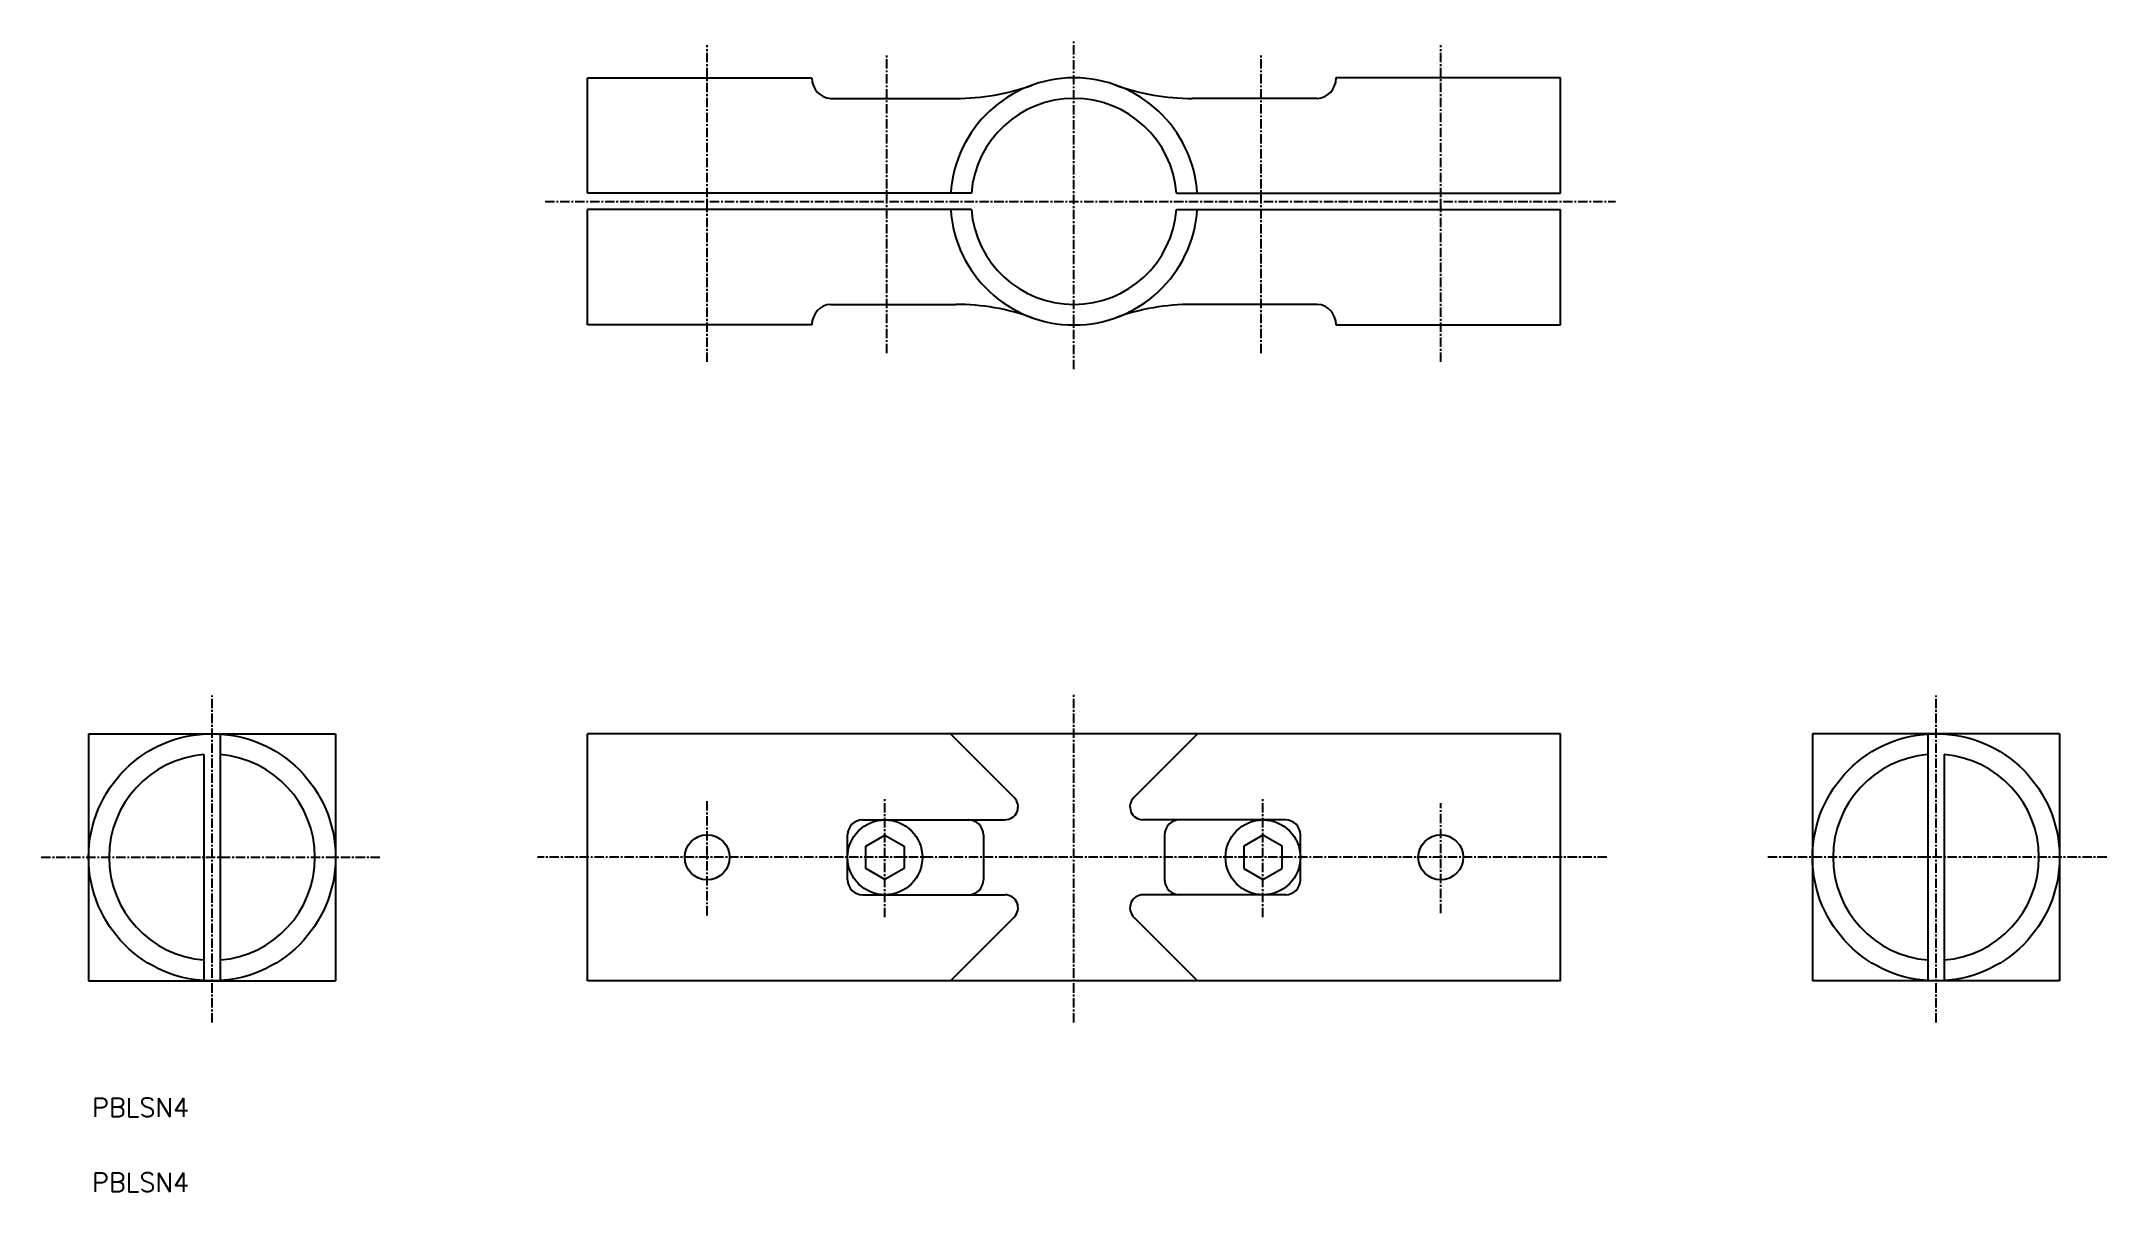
# Model space of a CAD drawing. Extents: x 114 to 390, y 71 to 224.
import ezdxf

# ---------------------------------------------------------------- set-up
doc = ezdxf.new("R2010")
doc.units = 0
doc.linetypes.add('CENTER', pattern=[2, 1.25, -0.25, 0.25, -0.25])
doc.linetypes.add('CENTER2', pattern=[28.575, 19.05, -3.175, 3.175, -3.175])
doc.layers.get('0').update_dxf_attribs({"linetype": 'CONTINUOUS'})
doc.layers.add('CENTER', color=1, linetype='CENTER2')
doc.styles.get("Standard").update_dxf_attribs({"font": 'txt.shx'})

msp = doc.modelspace()

# ---------------------------------------------------------------- linework, layer by layer
at = {"color": 7, "linetype": 'CONTINUOUS'}
for p, q in [((187.22, 219.62), (217.22, 219.62)), ((187.22, 204.21), (187.22, 219.62)), ((217.22, 219.57), (217.22, 219.62)), ((317.22, 219.62), (287.22, 219.62)), ((287.22, 219.57), (287.22, 219.62)), ((317.22, 204.21), (317.22, 219.62)), ((219.72, 216.87), (236.42, 216.87)), ((284.72, 216.87), (268.02, 216.87)), ((238.52, 204.21), (187.22, 204.21)), ((265.93, 204.21), (317.22, 204.21)), ((187.22, 186.62), (187.22, 202.04)), ((238.52, 202.04), (187.22, 202.04)), ((265.93, 202.04), (317.22, 202.04)), ((317.22, 186.62), (317.22, 202.04)), ((219.72, 189.37), (236.42, 189.37)), ((284.72, 189.37), (268.02, 189.37)), ((217.22, 186.62), (187.22, 186.62)), ((217.22, 186.67), (217.22, 186.62)), ((287.22, 186.67), (287.22, 186.62)), ((287.22, 186.62), (317.22, 186.62)), ((120.57, 132.05), (120.57, 99.05)), ((120.57, 132.05), (153.57, 132.05)), ((135.98, 132.05), (135.98, 132.02)), ((138.16, 132.05), (138.16, 99.05)), ((153.57, 132.05), (153.57, 99.05)), ((317.22, 132.05), (187.22, 132.05)), ((187.22, 99.05), (187.22, 132.05)), ((235.72, 132.05), (244.24, 123.53)), ((268.72, 132.05), (260.2, 123.53)), ((317.22, 99.05), (317.22, 132.05)), ((383.88, 132.05), (350.88, 132.05)), ((350.88, 132.05), (350.88, 99.05)), ((366.29, 132.05), (366.29, 99.05)), ((368.46, 132.05), (368.46, 132.02)), ((383.88, 132.05), (383.88, 99.05)), ((135.98, 129.26), (135.98, 99.05)), ((368.46, 129.26), (368.46, 99.05)), ((223.97, 120.55), (243.01, 120.55)), ((280.47, 120.55), (261.44, 120.55)), ((221.97, 112.55), (221.97, 118.55)), ((224.4, 117.04), (226.97, 118.52)), ((224.4, 114.07), (224.4, 117.04)), ((226.97, 118.52), (229.54, 117.04)), ((229.54, 117.04), (229.54, 114.07)), ((240.13, 118.55), (240.13, 112.55)), ((264.32, 118.55), (264.32, 112.55)), ((277.47, 118.52), (274.9, 117.04)), ((274.9, 117.04), (274.9, 114.07)), ((280.04, 117.04), (277.47, 118.52)), ((280.04, 114.07), (280.04, 117.04)), ((282.47, 112.55), (282.47, 118.55)), ((226.97, 112.59), (224.4, 114.07)), ((229.54, 114.07), (226.97, 112.59)), ((274.9, 114.07), (277.47, 112.59)), ((277.47, 112.59), (280.04, 114.07)), ((223.97, 110.55), (243.01, 110.55)), ((280.47, 110.55), (261.44, 110.55)), ((235.72, 99.05), (244.24, 107.58)), ((268.72, 99.05), (260.2, 107.58)), ((120.57, 99.05), (153.57, 99.05)), ((317.22, 99.05), (187.22, 99.05)), ((383.88, 99.05), (350.88, 99.05))]:
    msp.add_line(p, q, dxfattribs=at)
for centre, radius in [((137.07, 115.55), 16.5), ((367.38, 115.55), 16.5), ((226.97, 115.55), 5), ((277.47, 115.55), 5), ((203.22, 115.55), 3), ((301.22, 115.55), 3)]:
    msp.add_circle(centre, radius, dxfattribs=at)
for centre, radius, start, end in [((219.9, 219.54), 2.68, 179.3934, 266.2014), ((252.22, 203.12), 16.5, 3.7745, 176.2255), ((236.42, 247.14), 30.27, 270, 289.7453), ((268.02, 247.14), 30.27, 250.2547, 270), ((284.55, 219.54), 2.68, 273.7986, 0.6066), ((252.22, 203.12), 13.75, 4.5308, 175.4692), ((252.22, 203.12), 16.5, 183.7745, 356.2255), ((252.22, 203.12), 13.75, 184.5308, 355.4692), ((219.9, 186.7), 2.68, 93.7986, 180.6066), ((236.42, 159.1), 30.27, 70.2547, 90), ((268.02, 159.1), 30.27, 90, 109.7453), ((284.55, 186.7), 2.68, 359.3934, 86.2014), ((137.07, 115.55), 13.75, 94.5308, 265.4692), ((137.07, 115.55), 13.75, 274.5308, 85.4692), ((367.38, 115.55), 13.75, 94.5308, 265.4692), ((367.38, 115.55), 13.75, 274.5308, 85.4692), ((243.01, 122.3), 1.74, 270, 45), ((261.44, 122.3), 1.74, 135, 270), ((223.97, 118.55), 2, 90, 180), ((238.13, 118.55), 2, 360, 90), ((266.32, 118.55), 2, 90, 180), ((280.47, 118.55), 2, 360, 90), ((223.97, 112.55), 2, 180, 270), ((238.13, 112.55), 2, 270, 0), ((243.01, 108.81), 1.74, 315, 90), ((261.44, 108.81), 1.74, 90, 225), ((266.32, 112.55), 2, 180, 270), ((280.47, 112.55), 2, 270, 0)]:
    msp.add_arc(centre, radius, start, end, dxfattribs=at)
at = {"layer": 'CENTER', "color": 1, "linetype": 'CENTER'}
for p, q in [((203.22, 181.69), (203.22, 223.96)), ((252.22, 180.73), (252.22, 224.49)), ((301.22, 181.69), (301.22, 223.96)), ((227.22, 182.85), (227.22, 222.68)), ((277.22, 182.85), (277.22, 222.68)), ((181.58, 203.12), (324.56, 203.12)), ((137.07, 93.48), (137.07, 137.14)), ((252.22, 93.48), (252.22, 137.25)), ((367.38, 93.48), (367.38, 137.14)), ((203.22, 107.78), (203.22, 123.11)), ((226.97, 107.55), (226.97, 123.55)), ((277.47, 107.55), (277.47, 123.55)), ((301.22, 108.11), (301.22, 122.79)), ((114.26, 115.55), (159.64, 115.55)), ((323.42, 115.55), (180.54, 115.55)), ((390.18, 115.55), (344.8, 115.55))]:
    msp.add_line(p, q, dxfattribs=at)

# ---------------------------------------------------------------- texts
at = {"color": 7, "linetype": 'CONTINUOUS'}
for p in [(121.04, 80.91), (121.04, 70.91)]:
    msp.add_text('PBLSN4', height=2.5, dxfattribs=at).set_placement(p)

doc.saveas('drawing.dxf')
